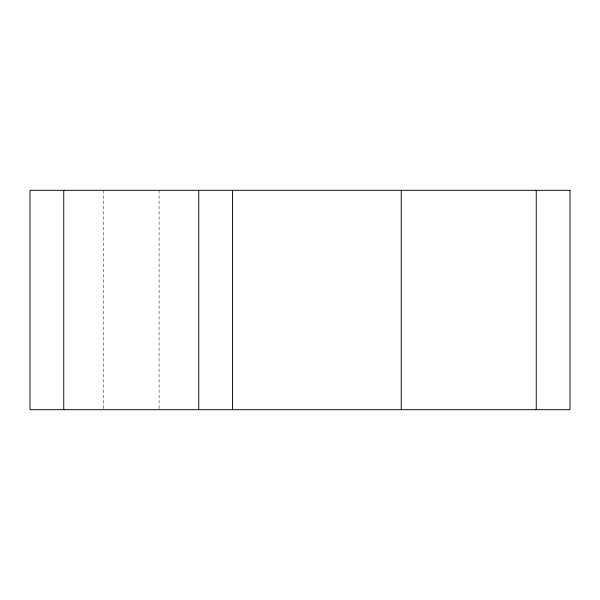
<?xml version="1.0" encoding="UTF-8"?>
<svg xmlns="http://www.w3.org/2000/svg" width="600" height="600" viewBox="0 0 600 600"><rect width="100%" height="100%" fill="white"/><g stroke="black" fill="none" stroke-linecap="round" stroke-linejoin="round"><path stroke-width="0.45" stroke-dasharray="3 2.25" d="M159.097 190.312L159.097 408.75M103.41 190.312L103.41 408.75"/><path stroke-width="0.9" d="M536.25 190.312L536.25 409.688M401.25 190.312L401.25 409.688M232.5 190.312L232.5 409.688M198.75 190.312L198.75 409.688M63.75 190.312L63.75 409.688M570 190.312L30 190.312L30 409.688L570 409.688L570 190.312"/></g></svg>
